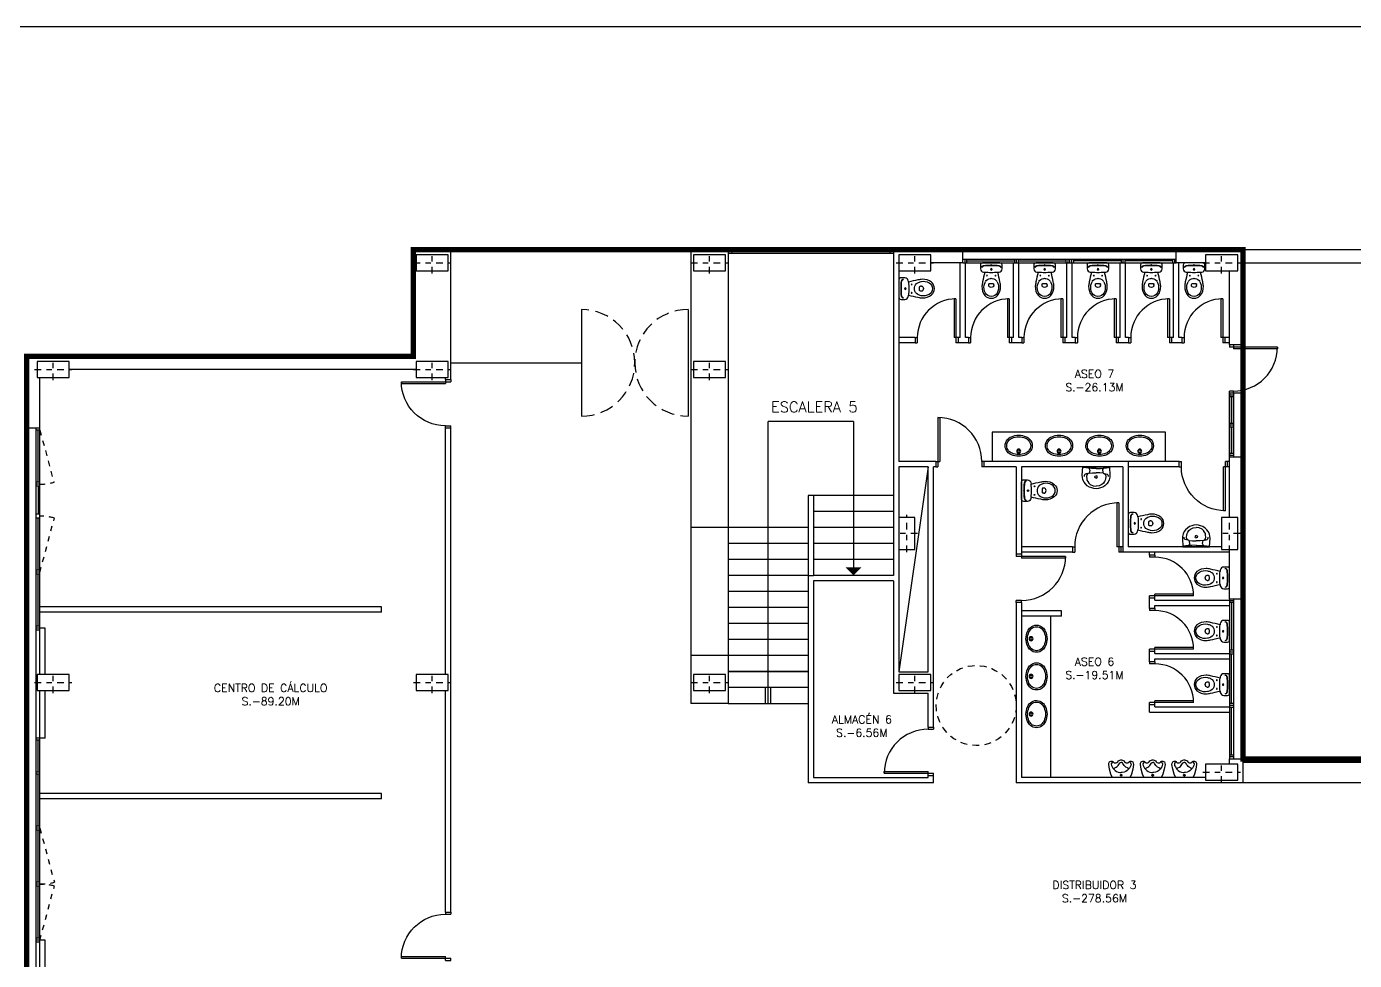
# Model space of a CAD drawing. Header units: millimetres. Extents: x -97 to -13, y 102 to 221.
# Drawn here: x -51.69 to -26.8, y 203.02 to 220.53 of the extents above; entities that cross this region are included whole.
import ezdxf

# ---------------------------------------------------------------- set-up
doc = ezdxf.new("R2010")
doc.units = ezdxf.units.MM
doc.header["$MEASUREMENT"] = 0
doc.linetypes.add('TRAZO_Y_PUNTO', pattern=[1, 0.5, -0.25, 0, -0.25])
doc.linetypes.add('TRAZOS', pattern=[0.75, 0.5, -0.25])
doc.layers.get('0').update_dxf_attribs({"linetype": 'CONTINUOUS'})
for name, color, linetype in [('0-muros-120', 1, 'CONTINUOUS'), ('1-PILARES', 1, 'CONTINUOUS'), ('2-SUPERFICIES', 7, 'CONTINUOUS'), ('5-SANITARIOS', 135, 'CONTINUOUS'), ('6-MOBILIARIO', 7, 'CONTINUOUS')]:
    doc.layers.add(name, color=color, linetype=linetype)
doc.styles.add('RPOMANS', font='romans.shx')

# ---------------------------------------------------------------- blocks, each defined once
blk = doc.blocks.new('P-82-IZ')
at = {"color": 24}
for p, q in [((0.08, 0.825), (0.08, -0.1)), ((0.08, 0.825), (0.115, 0.825)), ((0.115, 0.825), (0.115, 0)), ((0.04, 0), (0.115, 0)), ((0.945, 0), (0.905, 0)), ((0.905, 0), (0.905, -0.1)), ((0.04, -0.1), (0.08, -0.1)), ((0.945, -0.1), (0.905, -0.1))]:
    blk.add_line(p, q, dxfattribs=at)
at = {"color": 54}
for p, q in [((0.04, 0), (0.04, -0.1)), ((0.945, 0), (0.945, -0.1))]:
    blk.add_line(p, q, dxfattribs=at)
at = {"color": 24}
blk.add_arc((0.08, 0), 0.825, 0, 90, dxfattribs=at)
blk = doc.blocks.new('P-82-DE')
at = {"color": 24}
for p, q in [((-0.115, 0.825), (-0.115, 0)), ((-0.08, 0.825), (-0.115, 0.825)), ((-0.08, 0.825), (-0.08, -0.1)), ((-0.945, 0), (-0.905, 0)), ((-0.905, 0), (-0.905, -0.1)), ((-0.04, 0), (-0.115, 0)), ((-0.945, -0.1), (-0.905, -0.1)), ((-0.04, -0.1), (-0.08, -0.1))]:
    blk.add_line(p, q, dxfattribs=at)
at = {"color": 54}
for p, q in [((-0.945, 0), (-0.945, -0.1)), ((-0.04, 0), (-0.04, -0.1))]:
    blk.add_line(p, q, dxfattribs=at)
at = {"color": 24}
blk.add_arc((-0.08, 0), 0.825, 90, 180, dxfattribs=at)
blk = doc.blocks.new('P-72-DE')
at = {"color": 24}
for p, q in [((-0.115, 0.725), (-0.115, 0)), ((-0.08, 0.725), (-0.115, 0.725)), ((-0.08, 0.725), (-0.08, -0.1)), ((-0.845, 0), (-0.805, 0)), ((-0.805, 0), (-0.805, -0.1)), ((-0.04, 0), (-0.115, 0)), ((-0.845, -0.1), (-0.805, -0.1)), ((-0.04, -0.1), (-0.08, -0.1))]:
    blk.add_line(p, q, dxfattribs=at)
at = {"color": 54}
for p, q in [((-0.845, 0), (-0.845, -0.1)), ((-0.04, 0), (-0.04, -0.1))]:
    blk.add_line(p, q, dxfattribs=at)
at = {"color": 24}
blk.add_arc((-0.08, 0), 0.725, 90, 180, dxfattribs=at)
blk = doc.blocks.new('P-PV-MUR')
for p, q in [((-0.022, 0.03), (-0.031, 0.022)), ((-0.031, 0.022), (-0.031, 0.011)), ((-0.031, 0.011), (-0.022, 0.002)), ((-0.011, 0.03), (-0.022, 0.03)), ((-0.022, 0.002), (-0.011, 0.002)), ((-0.003, 0.022), (-0.011, 0.03)), ((-0.011, 0.002), (-0.003, 0.011)), ((-0.003, 0.011), (-0.003, 0.022)), ((-0.203, -0.189), (-0.197, -0.167)), ((-0.201, -0.2), (-0.203, -0.189)), ((-0.191, -0.217), (-0.201, -0.2)), ((-0.197, -0.167), (-0.184, -0.142)), ((-0.171, -0.243), (-0.191, -0.217)), ((-0.184, -0.142), (-0.171, -0.119)), ((-0.171, -0.119), (-0.155, -0.099)), ((-0.155, -0.099), (-0.13, -0.072)), ((-0.155, -0.099), (-0.148, -0.114)), ((-0.148, -0.114), (-0.135, -0.122)), ((-0.135, -0.122), (-0.108, -0.135)), ((-0.13, -0.072), (-0.104, -0.056)), ((-0.108, -0.135), (-0.09, -0.148)), ((-0.104, -0.056), (-0.07, -0.043)), ((-0.09, -0.148), (-0.074, -0.164)), ((-0.074, -0.164), (-0.06, -0.184)), ((-0.07, -0.043), (-0.039, -0.034)), ((-0.06, -0.184), (-0.049, -0.205)), ((-0.049, -0.205), (-0.043, -0.216)), ((-0.043, -0.216), (-0.035, -0.223)), ((-0.039, -0.034), (-0.017, -0.034)), ((-0.035, -0.223), (-0.026, -0.226)), ((-0.026, -0.226), (-0.017, -0.226)), ((0.005, -0.034), (-0.017, -0.034)), ((-0.007, -0.226), (-0.017, -0.226)), ((0.002, -0.223), (-0.007, -0.226)), ((0.009, -0.216), (0.002, -0.223)), ((0.037, -0.043), (0.005, -0.034)), ((0.016, -0.205), (0.009, -0.216)), ((0.026, -0.184), (0.016, -0.205)), ((0.041, -0.164), (0.026, -0.184)), ((0.071, -0.056), (0.037, -0.043)), ((0.057, -0.148), (0.041, -0.164)), ((0.074, -0.135), (0.057, -0.148)), ((0.096, -0.072), (0.071, -0.056)), ((0.101, -0.122), (0.074, -0.135)), ((0.121, -0.099), (0.096, -0.072)), ((0.115, -0.114), (0.101, -0.122)), ((0.121, -0.099), (0.115, -0.114)), ((0.138, -0.119), (0.121, -0.099)), ((0.151, -0.142), (0.138, -0.119)), ((0.138, -0.243), (0.158, -0.217)), ((0.163, -0.167), (0.151, -0.142)), ((0.158, -0.217), (0.167, -0.2)), ((0.169, -0.189), (0.163, -0.167)), ((0.167, -0.2), (0.169, -0.189))]:
    blk.add_line(p, q)
blk.add_lwpolyline([(-0.017, -0.271), (-0.008, -0.271), (0.009, -0.268), (0.024, -0.261), (0.037, -0.252), (0.048, -0.238), (0.062, -0.222), (0.076, -0.216), (0.093, -0.215), (0.114, -0.218), (0.127, -0.229), (0.138, -0.243), (0.15, -0.248), (0.172, -0.248), (0.187, -0.241), (0.201, -0.234), (0.211, -0.212), (0.213, -0.186), (0.2, -0.096), (0.175, -0.007), (0.15, 0.051), (0.14, 0.059), (-0.017, 0.059), (-0.174, 0.059), (-0.183, 0.051), (-0.208, -0.007), (-0.233, -0.096), (-0.247, -0.186), (-0.245, -0.212), (-0.234, -0.234), (-0.221, -0.241), (-0.205, -0.248), (-0.183, -0.248), (-0.171, -0.243), (-0.16, -0.229), (-0.147, -0.218), (-0.126, -0.215), (-0.11, -0.216), (-0.095, -0.222), (-0.081, -0.238), (-0.07, -0.252), (-0.057, -0.261), (-0.043, -0.268), (-0.025, -0.271)], close=True)
blk = doc.blocks.new('LA-NS')
blk.add_lwpolyline([(-0.137, -0.366, 0.103892), (0, -0.395, 0.106771), (0.137, -0.366, 0.109867), (0.212, -0.311, 0.181711), (0.255, -0.198, 0.181711), (0.212, -0.084, 0.109867), (0.137, -0.029, 0.100419), (0, 0, 0.103892), (-0.137, -0.029, 0.141959), (-0.212, -0.084, 0.181711), (-0.255, -0.198, 0.172214), (-0.212, -0.311, 0.109867), (-0.137, -0.366)], format="xyb", close=True)
for radius in [0.0375, 0.023]:
    blk.add_circle((0, -0.095), radius)
for centre, radius, start, end in [((-0.083, -0.198), 0.142, 138.8044, 180), ((-0.083, -0.198), 0.142, 180, 221.1956), ((-0.05, -0.226), 0.186, 113.7252, 138.8044), ((0, -0.34), 0.31, 90, 113.7252), ((0, -0.34), 0.31, 66.2748, 90), ((0.05, -0.226), 0.186, 41.1956, 66.2748), ((0.083, -0.198), 0.142, 0, 41.1956), ((0.083, -0.198), 0.142, 318.8044, 0), ((-0.05, -0.169), 0.186, 221.1956, 246.2748), ((0, -0.055), 0.31, 246.2748, 270), ((0, -0.055), 0.31, 270, 293.7252), ((0.05, -0.169), 0.186, 293.7252, 318.8044)]:
    blk.add_arc(centre, radius, start, end)
blk = doc.blocks.new('VI-IN')
for p, q in [((0, -0.04), (-0.011, -0.04)), ((0, -0.04), (0.011, -0.04)), ((-0.048, -0.423), (-0.048, -0.403)), ((0.048, -0.423), (0.048, -0.403))]:
    blk.add_line(p, q)
blk.add_lwpolyline([(-0.163, -0.358, -0.0164), (-0.122, -0.18, -0.014244), (-0.146, -0.175, -0.379899), (-0.203, -0.112), (-0.203, -0.04, -0.414214), (-0.163, 0), (0, 0), (0.163, 0, -0.414214), (0.203, -0.04), (0.203, -0.112, -0.379899), (0.146, -0.175, -0.014244), (0.122, -0.18, -0.0164), (0.163, -0.358, -0.034533), (0.175, -0.44, -0.180901), (0.118, -0.613, -0.210568), (0, -0.665, -0.210568), (-0.118, -0.613, -0.180901), (-0.175, -0.44, -0.034533)], format="xyb", close=True)
for centre, radius in [((-0.08, -0.24), 0.0075), ((0, -0.122), 0.0135), ((0, -0.122), 0.0135), ((0.08, -0.24), 0.0075)]:
    blk.add_circle(centre, radius)
for centre, radius, start, end in [((-0.139, -0.089), 0.04, 96.2719, 180), ((-0.14, -0.096), 0.04, 96.2141, 169.7572), ((0, -1.201), 1.154, 90.0008, 97.203), ((0, -1.197), 1.157, 90.0008, 97.1409), ((0, 1.219), 1.404, 264.9986, 270), ((0, -1.197), 1.157, 82.8591, 89.9992), ((0, -1.201), 1.154, 82.797, 89.9992), ((0, 1.219), 1.404, 270, 275.0014), ((0.139, -0.089), 0.04, 0, 83.7281), ((0.14, -0.096), 0.04, 10.2428, 83.7859), ((0.079, -0.461), 0.216, 168.3805, 209.1161), ((0.112, -0.468), 0.25, 152.5973, 168.3805), ((-0.007, -0.406), 0.116, 96.2419, 152.5973), ((-0.033, -0.403), 0.015, 96.6492, 180), ((-0.018, -0.423), 0.03, 180, 233.1301), ((0, -0.399), 0.06, 233.1301, 270), ((0, -0.686), 0.3, 90, 96.6492), ((0, -0.47), 0.18, 90, 96.2419), ((0, -0.47), 0.18, 83.7581, 90), ((0, -0.686), 0.3, 83.3508, 90), ((0, -0.399), 0.06, 270, 306.8699), ((0.007, -0.406), 0.116, 27.4027, 83.7581), ((0.033, -0.403), 0.015, 0, 83.3508), ((0.018, -0.423), 0.03, 306.8699, 0), ((-0.112, -0.468), 0.25, 11.6195, 27.4027), ((-0.079, -0.461), 0.216, 330.8839, 11.6195), ((0, -0.505), 0.126, 209.1161, 270), ((0, -0.505), 0.126, 270, 330.8839)]:
    blk.add_arc(centre, radius, start, end)
blk = doc.blocks.new('VI-L3')
for p, q in [((-0.241, -0.005), (-0.238, -0.001)), ((-0.24, -0.009), (-0.241, -0.005)), ((-0.234, -0.012), (-0.24, -0.009)), ((-0.238, -0.001), (-0.236, 0)), ((-0.194, -0.02), (-0.234, -0.012)), ((-0.218, -0.15), (-0.226, -0.167)), ((-0.226, -0.167), (-0.226, -0.18)), ((-0.208, -0.139), (-0.218, -0.15)), ((-0.184, -0.13), (-0.208, -0.139)), ((-0.136, -0.026), (-0.194, -0.02)), ((-0.131, -0.118), (-0.184, -0.13)), ((-0.174, -0.152), (-0.18, -0.179)), ((-0.18, -0.179), (-0.177, -0.222)), ((-0.177, -0.222), (-0.171, -0.25)), ((-0.16, -0.132), (-0.174, -0.152)), ((-0.131, -0.118), (-0.16, -0.132)), ((-0.136, -0.026), (-0.122, -0.05)), ((-0.085, -0.028), (-0.136, -0.026)), ((-0.123, -0.096), (-0.131, -0.118)), ((-0.131, -0.118), (-0.071, -0.111)), ((-0.12, -0.065), (-0.123, -0.096)), ((-0.122, -0.05), (-0.12, -0.065)), ((0, -0.031), (-0.085, -0.028)), ((-0.071, -0.111), (0, -0.111)), ((-0.023, -0.19), (-0.017, -0.174)), ((-0.016, -0.205), (-0.023, -0.19)), ((-0.017, -0.174), (0, -0.167)), ((0, -0.211), (-0.016, -0.205)), ((0, -0.031), (0.085, -0.028)), ((0.071, -0.111), (0, -0.111)), ((0.017, -0.174), (0, -0.167)), ((0, -0.211), (0.016, -0.205)), ((0.016, -0.205), (0.023, -0.19)), ((0.023, -0.19), (0.017, -0.174)), ((0.131, -0.118), (0.071, -0.111)), ((0.085, -0.028), (0.136, -0.026)), ((0.122, -0.05), (0.12, -0.065)), ((0.12, -0.065), (0.123, -0.096)), ((0.136, -0.026), (0.122, -0.05)), ((0.123, -0.096), (0.131, -0.118)), ((0.131, -0.118), (0.16, -0.132)), ((0.131, -0.118), (0.184, -0.13)), ((0.136, -0.026), (0.194, -0.02)), ((0.16, -0.132), (0.174, -0.152)), ((0.177, -0.222), (0.171, -0.25)), ((0.174, -0.152), (0.18, -0.179)), ((0.18, -0.179), (0.177, -0.222)), ((0.184, -0.13), (0.208, -0.139)), ((0.194, -0.02), (0.234, -0.012)), ((0.208, -0.139), (0.218, -0.15)), ((0.218, -0.15), (0.226, -0.167)), ((0.226, -0.167), (0.226, -0.18)), ((0.234, -0.012), (0.24, -0.009)), ((0.238, -0.001), (0.236, 0)), ((0.241, -0.005), (0.238, -0.001)), ((0.24, -0.009), (0.241, -0.005)), ((-0.171, -0.25), (-0.158, -0.277)), ((-0.158, -0.277), (-0.138, -0.306)), ((-0.138, -0.306), (-0.11, -0.333)), ((-0.11, -0.333), (-0.057, -0.357)), ((-0.057, -0.357), (0, -0.364)), ((0.057, -0.357), (0, -0.364)), ((0.11, -0.333), (0.057, -0.357)), ((0.138, -0.306), (0.11, -0.333)), ((0.158, -0.277), (0.138, -0.306)), ((0.171, -0.25), (0.158, -0.277))]:
    blk.add_line(p, q)
blk.add_lwpolyline([(0, 0), (0.249, 0), (0.26, -0.161), (0.256, -0.195), (0.246, -0.241), (0.224, -0.286), (0.199, -0.321), (0.166, -0.353), (0.124, -0.38), (0.082, -0.396), (0.045, -0.406), (0, -0.41), (-0.045, -0.406), (-0.082, -0.396), (-0.124, -0.38), (-0.166, -0.353), (-0.199, -0.321), (-0.224, -0.286), (-0.246, -0.241), (-0.256, -0.195), (-0.26, -0.161), (-0.249, 0)], close=True)

msp = doc.modelspace()

# ---------------------------------------------------------------- linework, layer by layer
at = {"color": 54, "linetype": 'Continuous'}
for p, q in [((-43.741, 216.351), (-44.441, 216.351)), ((-44.441, 216.351), (-44.441, 214.351)), ((-43.741, 213.951), (-43.741, 216.351)), ((-39.241, 216.351), (-39.241, 211.141)), ((-38.541, 216.351), (-39.241, 216.351)), ((-38.541, 216.351), (-38.541, 211.141)), ((-35.441, 216.351), (-35.441, 210.241)), ((-34.141, 216.351), (-35.441, 216.351)), ((-34.141, 216.101), (-34.141, 216.351)), ((-28.891, 216.351), (-30.141, 216.351)), ((-30.141, 216.101), (-30.141, 216.351)), ((-28.891, 214.561), (-28.891, 216.351)), ((-34.141, 216.101), (-34.741, 216.101)), ((-29.591, 216.101), (-30.141, 216.101)), ((-35.341, 215.951), (-35.341, 212.376)), ((-29.141, 214.561), (-29.141, 215.951)), ((-28.891, 214.561), (-29.141, 214.561)), ((-44.441, 214.351), (-51.691, 214.351)), ((-51.691, 213.001), (-51.691, 214.351)), ((-44.391, 214.101), (-50.891, 214.101)), ((-51.441, 213.001), (-51.441, 213.951)), ((-43.841, 213.911), (-43.841, 213.951)), ((-43.741, 213.911), (-43.741, 213.951)), ((-29.141, 211.326), (-29.141, 213.656)), ((-51.441, 213.001), (-51.691, 213.001)), ((-43.841, 208.381), (-43.841, 213.006)), ((-43.741, 203.926), (-43.741, 213.006)), ((-34.651, 212.376), (-35.341, 212.376)), ((-31.041, 212.376), (-33.746, 212.376)), ((-31.041, 212.376), (-31.041, 210.776)), ((-28.891, 209.801), (-28.891, 212.456)), ((-35.341, 212.276), (-35.341, 208.431)), ((-34.791, 212.276), (-35.341, 212.276)), ((-34.791, 208.431), (-34.791, 212.276)), ((-34.651, 212.276), (-34.691, 212.276)), ((-34.691, 207.396), (-34.691, 212.276)), ((-33.141, 212.276), (-33.746, 212.276)), ((-33.141, 212.276), (-33.141, 210.636)), ((-33.041, 212.276), (-33.041, 210.636)), ((-31.141, 212.276), (-33.041, 212.276)), ((-31.141, 212.276), (-31.141, 210.676)), ((-38.541, 211.141), (-39.241, 211.141)), ((-29.141, 210.676), (-31.141, 210.676)), ((-29.291, 210.776), (-31.041, 210.776)), ((-29.141, 209.801), (-29.141, 210.676)), ((-37.041, 210.241), (-36.941, 210.241)), ((-37.041, 210.241), (-37.041, 207.841)), ((-35.441, 210.241), (-36.941, 210.241)), ((-36.941, 210.141), (-36.941, 206.451)), ((-35.441, 210.141), (-36.941, 210.141)), ((-35.441, 210.141), (-35.441, 208.031)), ((-33.141, 209.731), (-33.141, 206.351)), ((-33.041, 209.731), (-33.041, 206.451)), ((-29.141, 209.801), (-28.891, 209.801)), ((-51.341, 209.251), (-51.441, 209.251)), ((-51.441, 208.381), (-51.441, 209.251)), ((-51.341, 208.381), (-51.341, 209.251)), ((-38.541, 208.741), (-39.241, 208.741)), ((-39.241, 208.741), (-39.241, 207.841)), ((-38.541, 208.741), (-38.541, 207.841)), ((-35.341, 208.431), (-34.791, 208.431)), ((-51.441, 207.186), (-51.441, 208.081)), ((-51.341, 207.186), (-51.341, 208.081)), ((-43.841, 203.926), (-43.841, 208.081)), ((-38.541, 207.841), (-39.241, 207.841)), ((-37.041, 207.841), (-37.041, 206.351)), ((-35.441, 208.031), (-34.791, 208.031)), ((-34.791, 207.396), (-34.791, 208.031)), ((-51.341, 207.186), (-51.441, 207.186)), ((-29.141, 206.701), (-29.141, 206.801)), ((-29.141, 206.801), (-28.891, 206.801)), ((-28.891, 206.351), (-28.891, 206.801)), ((-34.691, 206.351), (-37.041, 206.351)), ((-36.941, 206.451), (-34.791, 206.451)), ((-34.791, 206.451), (-34.791, 206.491)), ((-34.691, 206.351), (-34.691, 206.491)), ((-28.891, 206.351), (-33.141, 206.351)), ((-29.591, 206.451), (-33.041, 206.451)), ((-51.441, 202.481), (-51.441, 203.401)), ((-51.341, 203.401), (-51.441, 203.401)), ((-51.341, 202.481), (-51.341, 203.401))]:
    msp.add_line(p, q, dxfattribs=at)
at = {"color": 24, "linetype": 'Continuous'}
for p, q in [((-39.241, 216.351), (-43.741, 216.351)), ((-38.541, 216.351), (-35.441, 216.351)), ((-38.471, 216.351), (-38.471, 216.281)), ((-38.471, 216.316), (-35.511, 216.316)), ((-35.511, 216.351), (-35.511, 216.281)), ((-38.541, 216.281), (-35.441, 216.281)), ((-34.191, 214.701), (-34.191, 216.101)), ((-34.091, 214.701), (-34.091, 216.101)), ((-33.191, 214.701), (-33.191, 216.101)), ((-33.091, 214.701), (-33.091, 216.101)), ((-32.191, 214.701), (-32.191, 216.101)), ((-32.091, 214.701), (-32.091, 216.101)), ((-31.191, 214.701), (-31.191, 216.101)), ((-31.091, 214.701), (-31.091, 216.101)), ((-30.191, 214.701), (-30.191, 216.101)), ((-30.091, 214.701), (-30.091, 216.101)), ((-41.291, 215.226), (-41.291, 213.226)), ((-39.291, 215.226), (-39.291, 213.226)), ((-35.036, 214.701), (-35.341, 214.701)), ((-35.036, 214.601), (-35.341, 214.601)), ((-34.191, 214.701), (-34.231, 214.701)), ((-34.036, 214.601), (-34.231, 214.601)), ((-34.036, 214.701), (-34.091, 214.701)), ((-33.191, 214.701), (-33.231, 214.701)), ((-33.036, 214.601), (-33.231, 214.601)), ((-33.036, 214.701), (-33.091, 214.701)), ((-32.191, 214.701), (-32.231, 214.701)), ((-32.036, 214.601), (-32.231, 214.601)), ((-32.036, 214.701), (-32.091, 214.701)), ((-31.191, 214.701), (-31.231, 214.701)), ((-31.036, 214.601), (-31.231, 214.601)), ((-31.036, 214.701), (-31.091, 214.701)), ((-30.191, 214.701), (-30.231, 214.701)), ((-30.036, 214.601), (-30.231, 214.601)), ((-30.036, 214.701), (-30.091, 214.701)), ((-29.141, 214.701), (-29.231, 214.701)), ((-29.141, 214.601), (-29.231, 214.601)), ((-37.791, 207.841), (-37.791, 213.124)), ((-36.191, 213.124), (-37.791, 213.124)), ((-36.191, 213.124), (-36.191, 210.241)), ((-51.691, 202.131), (-51.691, 213.001)), ((-51.511, 202.131), (-51.511, 213.001)), ((-51.441, 212.966), (-51.511, 212.966)), ((-51.441, 212.966), (-51.511, 212.966)), ((-51.476, 211.986), (-51.476, 212.966)), ((-51.441, 209.251), (-51.441, 213.001)), ((-30.086, 212.376), (-31.041, 212.376)), ((-29.141, 212.376), (-29.181, 212.376)), ((-30.086, 212.276), (-31.041, 212.276)), ((-29.141, 212.276), (-29.181, 212.276)), ((-51.441, 211.986), (-51.511, 211.986)), ((-51.441, 211.951), (-51.511, 211.951)), ((-51.441, 211.916), (-51.511, 211.916)), ((-51.476, 211.916), (-51.476, 211.386)), ((-37.041, 211.741), (-37.041, 210.241)), ((-35.441, 211.741), (-37.041, 211.741)), ((-36.941, 211.741), (-36.941, 210.241)), ((-51.441, 211.386), (-51.511, 211.386)), ((-51.441, 211.316), (-51.511, 211.316)), ((-51.476, 210.336), (-51.476, 211.316)), ((-35.441, 211.441), (-36.941, 211.441)), ((-39.241, 211.141), (-39.241, 208.741)), ((-37.041, 211.141), (-38.541, 211.141)), ((-38.541, 211.141), (-38.541, 208.741)), ((-35.441, 211.141), (-36.941, 211.141)), ((-37.041, 210.841), (-38.541, 210.841)), ((-35.441, 210.841), (-36.941, 210.841)), ((-32.086, 210.776), (-33.041, 210.776)), ((-32.086, 210.676), (-33.041, 210.676)), ((-31.141, 210.776), (-31.181, 210.776)), ((-31.141, 210.676), (-31.181, 210.676)), ((-30.641, 210.621), (-30.641, 210.676)), ((-30.541, 210.621), (-30.541, 210.676)), ((-51.441, 210.336), (-51.511, 210.336)), ((-37.041, 210.541), (-38.541, 210.541)), ((-35.441, 210.541), (-36.941, 210.541)), ((-51.441, 210.301), (-51.511, 210.301)), ((-51.441, 210.266), (-51.511, 210.266)), ((-51.476, 209.286), (-51.476, 210.266)), ((-37.041, 210.241), (-38.541, 210.241)), ((-37.041, 209.941), (-38.541, 209.941)), ((-30.641, 209.621), (-30.641, 209.816)), ((-30.541, 209.776), (-30.541, 209.816)), ((-45.041, 209.651), (-51.441, 209.651)), ((-45.041, 209.551), (-45.041, 209.651)), ((-37.041, 209.641), (-38.541, 209.641)), ((-30.541, 209.776), (-29.141, 209.776)), ((-30.541, 209.676), (-29.141, 209.676)), ((-30.541, 209.621), (-30.541, 209.676)), ((-45.041, 209.551), (-51.441, 209.551)), ((-37.041, 209.341), (-38.541, 209.341)), ((-51.441, 209.286), (-51.511, 209.286)), ((-51.441, 209.251), (-51.511, 209.251)), ((-51.441, 209.216), (-51.511, 209.216)), ((-37.041, 209.041), (-38.541, 209.041)), ((-30.641, 208.621), (-30.641, 208.816)), ((-30.541, 208.776), (-30.541, 208.816)), ((-37.041, 208.741), (-38.541, 208.741)), ((-30.541, 208.776), (-29.141, 208.776)), ((-30.541, 208.676), (-29.141, 208.676)), ((-30.541, 208.621), (-30.541, 208.676)), ((-37.041, 208.441), (-38.541, 208.441)), ((-38.541, 208.441), (-37.041, 208.441)), ((-37.041, 208.141), (-38.541, 208.141)), ((-37.841, 207.841), (-37.841, 208.141)), ((-37.741, 207.841), (-37.741, 208.141)), ((-38.541, 207.841), (-37.041, 207.841)), ((-30.641, 207.676), (-30.641, 207.816)), ((-30.641, 207.676), (-29.141, 207.676)), ((-30.541, 207.776), (-30.541, 207.816)), ((-30.541, 207.776), (-29.141, 207.776)), ((-51.441, 203.401), (-51.441, 207.386)), ((-51.441, 207.186), (-51.511, 207.186)), ((-51.441, 207.151), (-51.511, 207.151)), ((-51.476, 206.551), (-51.476, 207.151)), ((-25.641, 206.801), (-28.891, 206.801)), ((-25.641, 206.731), (-28.891, 206.731)), ((-28.821, 206.731), (-28.821, 206.801)), ((-25.711, 206.766), (-28.821, 206.766)), ((-51.441, 206.551), (-51.511, 206.551)), ((-51.441, 206.516), (-51.511, 206.516)), ((-51.441, 206.516), (-51.511, 206.516)), ((-51.476, 205.536), (-51.476, 206.516)), ((-25.641, 206.351), (-28.891, 206.351)), ((-45.041, 206.151), (-51.441, 206.151)), ((-45.041, 206.051), (-45.041, 206.151)), ((-45.041, 206.051), (-51.441, 206.051)), ((-51.441, 205.536), (-51.511, 205.536)), ((-51.441, 205.501), (-51.511, 205.501)), ((-51.441, 205.466), (-51.511, 205.466)), ((-51.476, 204.486), (-51.476, 205.466)), ((-51.441, 204.486), (-51.511, 204.486)), ((-51.441, 204.451), (-51.511, 204.451)), ((-51.441, 204.416), (-51.511, 204.416)), ((-51.476, 203.436), (-51.476, 204.416)), ((-51.441, 203.436), (-51.511, 203.436)), ((-51.441, 203.401), (-51.511, 203.401)), ((-51.441, 203.366), (-51.511, 203.366))]:
    msp.add_line(p, q, dxfattribs=at)
at = {"color": 24}
for p, q in [((-34.141, 216.351), (-30.141, 216.351)), ((-34.141, 216.171), (-30.141, 216.171)), ((-34.141, 216.101), (-30.141, 216.101)), ((-34.106, 216.171), (-34.106, 216.101)), ((-34.071, 216.171), (-34.071, 216.101)), ((-34.071, 216.136), (-33.176, 216.136)), ((-33.176, 216.171), (-33.176, 216.101)), ((-33.141, 216.171), (-33.141, 216.101)), ((-33.106, 216.171), (-33.106, 216.101)), ((-33.106, 216.136), (-32.211, 216.136)), ((-32.211, 216.171), (-32.211, 216.101)), ((-32.176, 216.171), (-32.176, 216.101)), ((-32.141, 216.171), (-32.141, 216.101)), ((-32.106, 216.171), (-32.106, 216.101)), ((-32.071, 216.171), (-32.071, 216.101)), ((-31.176, 216.136), (-32.071, 216.136)), ((-31.176, 216.171), (-31.176, 216.101)), ((-31.141, 216.171), (-31.141, 216.101)), ((-31.106, 216.171), (-31.106, 216.101)), ((-30.211, 216.136), (-31.106, 216.136)), ((-30.211, 216.171), (-30.211, 216.101)), ((-30.176, 216.171), (-30.176, 216.101)), ((-29.141, 214.561), (-29.141, 214.521)), ((-29.071, 214.561), (-29.071, 214.486)), ((-28.246, 214.521), (-29.141, 214.521)), ((-28.246, 214.486), (-29.071, 214.486)), ((-28.246, 214.521), (-28.246, 214.486)), ((-29.141, 213.656), (-29.141, 213.696)), ((-29.071, 213.696), (-29.141, 213.696)), ((-29.141, 213.656), (-29.141, 212.456)), ((-28.891, 213.656), (-29.141, 213.656)), ((-29.071, 213.621), (-29.141, 213.621)), ((-29.071, 213.586), (-29.141, 213.586)), ((-29.106, 213.586), (-29.106, 213.091)), ((-29.106, 213.586), (-29.106, 213.091)), ((-29.071, 213.656), (-29.071, 213.696)), ((-29.071, 213.656), (-29.071, 212.456)), ((-28.891, 213.656), (-28.891, 212.456)), ((-29.071, 213.091), (-29.141, 213.091)), ((-29.071, 213.056), (-29.141, 213.056)), ((-29.071, 213.021), (-29.141, 213.021)), ((-29.106, 213.021), (-29.106, 212.526)), ((-29.071, 212.526), (-29.141, 212.526)), ((-29.071, 212.491), (-29.141, 212.491)), ((-29.141, 209.801), (-29.141, 206.801)), ((-29.071, 209.766), (-29.141, 209.766)), ((-29.071, 209.731), (-29.141, 209.731)), ((-29.106, 209.731), (-29.106, 208.836)), ((-29.071, 209.801), (-29.071, 206.801)), ((-28.891, 209.801), (-28.891, 206.801)), ((-29.071, 208.836), (-29.141, 208.836)), ((-29.071, 208.836), (-29.141, 208.836)), ((-29.071, 208.801), (-29.141, 208.801)), ((-29.071, 208.766), (-29.141, 208.766)), ((-29.106, 207.836), (-29.106, 208.766)), ((-29.071, 207.836), (-29.141, 207.836)), ((-29.071, 207.801), (-29.141, 207.801)), ((-29.071, 207.766), (-29.141, 207.766)), ((-29.106, 206.871), (-29.106, 207.766)), ((-29.071, 206.871), (-29.141, 206.871)), ((-29.071, 206.836), (-29.141, 206.836))]:
    msp.add_line(p, q, dxfattribs=at)
at = {"color": 104, "linetype": 'Continuous'}
for p, q in [((-28.891, 216.351), (-24.891, 216.351)), ((-28.891, 216.101), (-25.141, 216.101))]:
    msp.add_line(p, q, dxfattribs=at)
at = {"color": 24, "linetype": 'TRAZOS', "ltscale": 0.1}
for p, q in [((-51.441, 212.966), (-51.178, 211.985)), ((-51.441, 210.301), (-51.169, 211.315)), ((-51.441, 205.501), (-51.169, 204.486)), ((-51.441, 203.401), (-51.169, 204.415))]:
    msp.add_line(p, q, dxfattribs=at)
at = {"color": 54}
msp.add_line((-28.891, 212.456), (-29.141, 212.456), dxfattribs=at)
at = {"linetype": 'Continuous'}
msp.add_line((-34.791, 212.276), (-35.341, 208.431), dxfattribs=at)
at = {"color": 1, "linetype": 'Continuous'}
msp.add_lwpolyline([(-12.841, 101.732), (-96.841, 101.732), (-96.841, 220.532), (-12.841, 220.532)], close=True, dxfattribs=at)
at = {"color": 252, "linetype": 'Continuous', "const_width": 0.025}
msp.add_lwpolyline([(-41.291, 214.226), (-43.741, 214.226)], dxfattribs=at)
at = {"color": 24, "linetype": 'Continuous'}
msp.add_lwpolyline([(-36.191, 210.241, 0, 0.3, 0), (-36.191, 210.391, 0.3, 0.3, 0)], format="xyseb", dxfattribs=at)
at = {"color": 24, "linetype": 'TRAZOS', "ltscale": 0.5}
for centre, start, end in [((-41.291, 214.226), 270, 90), ((-39.291, 214.226), 90, 270)]:
    msp.add_arc(centre, 1, start, end, dxfattribs=at)
at = {"color": 24}
msp.add_arc((-29.071, 214.521), 0.825, 270, 360, dxfattribs=at)
at = {"color": 24, "linetype": 'TRAZOS', "ltscale": 0.1}
for centre, radius, start, end in [((-51.441, 212.966), 1.015, 270, 285.0223), ((-51.441, 210.301), 1.05, 74.9777, 90), ((-51.441, 205.501), 1.05, 270, 285.0223), ((-51.441, 203.401), 1.05, 74.9777, 90)]:
    msp.add_arc(centre, radius, start, end, dxfattribs=at)
at = {"layer": '0-muros-120', "linetype": 'Continuous', "const_width": 0.1}
msp.add_lwpolyline([(-51.691, 163.601), (-51.691, 214.351), (-44.441, 214.351), (-44.441, 216.351), (-28.891, 216.351), (-28.891, 206.801), (-24.891, 206.801), (-24.891, 163.601)], dxfattribs=at)
at = {"layer": '1-PILARES', "linetype": 'TRAZO_Y_PUNTO', "ltscale": 0.25}
for p, q in [((-44.091, 215.901), (-44.091, 216.301)), ((-38.891, 215.901), (-38.891, 216.301)), ((-35.041, 215.901), (-35.041, 216.301)), ((-29.291, 215.901), (-29.291, 216.301)), ((-44.441, 216.101), (-43.741, 216.101)), ((-39.241, 216.101), (-38.541, 216.101)), ((-35.391, 216.101), (-34.691, 216.101)), ((-29.641, 216.101), (-28.941, 216.101)), ((-51.191, 213.901), (-51.191, 214.301)), ((-44.091, 213.901), (-44.091, 214.301)), ((-38.891, 213.901), (-38.891, 214.301)), ((-51.541, 214.101), (-50.841, 214.101)), ((-44.441, 214.101), (-43.741, 214.101)), ((-39.241, 214.101), (-38.541, 214.101)), ((-35.191, 210.676), (-35.191, 211.376)), ((-29.141, 210.676), (-29.141, 211.376)), ((-34.991, 211.026), (-35.391, 211.026)), ((-28.941, 211.026), (-29.341, 211.026)), ((-51.191, 208.031), (-51.191, 208.431)), ((-44.091, 208.031), (-44.091, 208.431)), ((-38.891, 208.031), (-38.891, 208.431)), ((-35.041, 208.031), (-35.041, 208.431)), ((-51.541, 208.231), (-50.841, 208.231)), ((-44.441, 208.231), (-43.741, 208.231)), ((-39.241, 208.231), (-38.541, 208.231)), ((-35.391, 208.231), (-34.691, 208.231)), ((-29.291, 206.351), (-29.291, 206.751)), ((-29.641, 206.551), (-28.941, 206.551))]:
    msp.add_line(p, q, dxfattribs=at)
at = {"layer": '1-PILARES', "linetype": 'Continuous'}
for points in [[(-43.791, 216.251), (-44.391, 216.251), (-44.391, 215.951), (-43.791, 215.951)], [(-38.591, 216.251), (-39.191, 216.251), (-39.191, 215.951), (-38.591, 215.951)], [(-34.741, 216.251), (-35.341, 216.251), (-35.341, 215.951), (-34.741, 215.951)], [(-28.991, 216.251), (-29.591, 216.251), (-29.591, 215.951), (-28.991, 215.951)], [(-50.891, 214.251), (-51.491, 214.251), (-51.491, 213.951), (-50.891, 213.951)], [(-43.791, 214.251), (-44.391, 214.251), (-44.391, 213.951), (-43.791, 213.951)], [(-38.591, 214.251), (-39.191, 214.251), (-39.191, 213.951), (-38.591, 213.951)], [(-35.341, 211.326), (-35.341, 210.726), (-35.041, 210.726), (-35.041, 211.326)], [(-29.291, 211.326), (-29.291, 210.726), (-28.991, 210.726), (-28.991, 211.326)], [(-50.891, 208.381), (-51.491, 208.381), (-51.491, 208.081), (-50.891, 208.081)], [(-43.791, 208.381), (-44.391, 208.381), (-44.391, 208.081), (-43.791, 208.081)], [(-38.591, 208.381), (-39.191, 208.381), (-39.191, 208.081), (-38.591, 208.081)], [(-34.741, 208.381), (-35.341, 208.381), (-35.341, 208.081), (-34.741, 208.081)], [(-28.991, 206.701), (-29.591, 206.701), (-29.591, 206.401), (-28.991, 206.401)]]:
    msp.add_lwpolyline(points, close=True, dxfattribs=at)
at = {"layer": '5-SANITARIOS', "linetype": 'Continuous'}
for p, q in [((-30.341, 212.926), (-33.591, 212.926)), ((-33.591, 212.926), (-33.591, 212.376)), ((-30.341, 212.376), (-30.341, 212.926)), ((-32.291, 209.576), (-33.041, 209.576)), ((-32.291, 209.476), (-32.291, 209.576)), ((-32.291, 209.476), (-33.041, 209.476)), ((-32.491, 206.451), (-32.491, 209.476))]:
    msp.add_line(p, q, dxfattribs=at)
at = {"layer": '6-MOBILIARIO', "color": 7, "linetype": 'TRAZOS', "ltscale": 0.25}
msp.add_circle((-33.891, 207.801), 0.75, dxfattribs=at)

# ---------------------------------------------------------------- block references
at = {"linetype": 'Continuous'}
for name, p in [('P-72-DE', (-34.191, 214.701)), ('P-72-DE', (-33.191, 214.701)), ('P-72-DE', (-32.191, 214.701)), ('P-72-DE', (-31.191, 214.701)), ('P-72-DE', (-30.191, 214.701)), ('P-72-DE', (-29.191, 214.701)), ('P-82-IZ', (-34.691, 212.376)), ('P-82-DE', (-31.141, 210.776))]:
    msp.add_blockref(name, p, dxfattribs=at)
at = {"color": 4, "linetype": 'Continuous', "xscale": -1, "rotation": 90}
for name, p in [('P-82-IZ', (-43.841, 213.951)), ('P-82-DE', (-43.841, 202.981))]:
    msp.add_blockref(name, p, dxfattribs=at)
at = {"linetype": 'Continuous', "xscale": -1, "rotation": 180}
msp.add_blockref('P-82-DE', (-29.141, 212.276), dxfattribs=at)
at = {"linetype": 'Continuous'}
for name, p, rotation in [('P-82-IZ', (-33.041, 210.676), 270), ('P-72-DE', (-30.541, 209.776), 270), ('P-72-DE', (-30.541, 208.776), 270), ('P-72-DE', (-30.541, 207.776), 270), ('P-82-IZ', (-34.791, 206.451), 90.00000000000165)]:
    msp.add_blockref(name, p, dxfattribs=dict(at, rotation=rotation))
at = {"layer": '5-SANITARIOS', "linetype": 'Continuous', "xscale": -1}
for name, p, rotation in [('VI-IN', (-33.609, 216.101), 359.9999999999975), ('VI-IN', (-32.609, 216.101), 359.9999999999975), ('VI-IN', (-31.609, 216.101), 359.9999999999975), ('VI-IN', (-30.609, 216.101), 359.9999999999975), ('VI-IN', (-29.809, 216.101), 359.9999999999975), ('VI-IN', (-35.341, 215.618), 89.99999999999746), ('LA-NS', (-33.095, 212.475), 180), ('LA-NS', (-32.339, 212.475), 180), ('LA-NS', (-31.582, 212.475), 180), ('LA-NS', (-30.825, 212.475), 180), ('VI-IN', (-31.041, 211.216), 89.99999999999741), ('VI-L3', (-29.768, 210.776), 180), ('VI-IN', (-29.141, 210.194), 269.9999999999974), ('VI-IN', (-29.141, 209.194), 269.9999999999974), ('LA-NS', (-32.959, 209.054), 90), ('LA-NS', (-32.959, 208.347), 90), ('VI-IN', (-29.141, 208.194), 269.9999999999974), ('LA-NS', (-32.959, 207.64), 90), ('P-PV-MUR', (-31.158, 206.509), 180.0000000000146), ('P-PV-MUR', (-30.566, 206.509), 180.0000000000146), ('P-PV-MUR', (-29.975, 206.509), 180.0000000000146)]:
    msp.add_blockref(name, p, dxfattribs=dict(at, rotation=rotation))
at = {"layer": '5-SANITARIOS', "linetype": 'Continuous'}
msp.add_blockref('VI-L3', (-31.644, 212.276), dxfattribs=at)
at = {"layer": '5-SANITARIOS', "linetype": 'Continuous', "rotation": 90.00000000000256}
msp.add_blockref('VI-IN', (-33.041, 211.83), dxfattribs=at)

# ---------------------------------------------------------------- texts
at = {"linetype": 'Continuous', "insert": (-36.926, 213.4), "char_height": 0.2, "attachment_point": 5, "style": 'RPOMANS'}
msp.add_mtext('ESCALERA 5', dxfattribs=at)
at = {"layer": '2-SUPERFICIES', "linetype": 'Continuous', "char_height": 0.15, "attachment_point": 5, "style": 'RPOMANS'}
for s, insert in [('ASEO 7\\PS.-26.13M', (-31.675, 213.893)), ('ASEO 6\\PS.-19.51M', (-31.675, 208.498)), ('CENTRO DE CÁLCULO\\PS.-89.20M', (-47.115, 208.005)), ('ALMACÉN 6\\PS.-6.56M', (-36.035, 207.415)), ('DISTRIBUIDOR 3\\PS.-278.56M', (-31.675, 204.311))]:
    msp.add_mtext(s, dxfattribs=dict(at, insert=insert))

doc.saveas('drawing.dxf')
